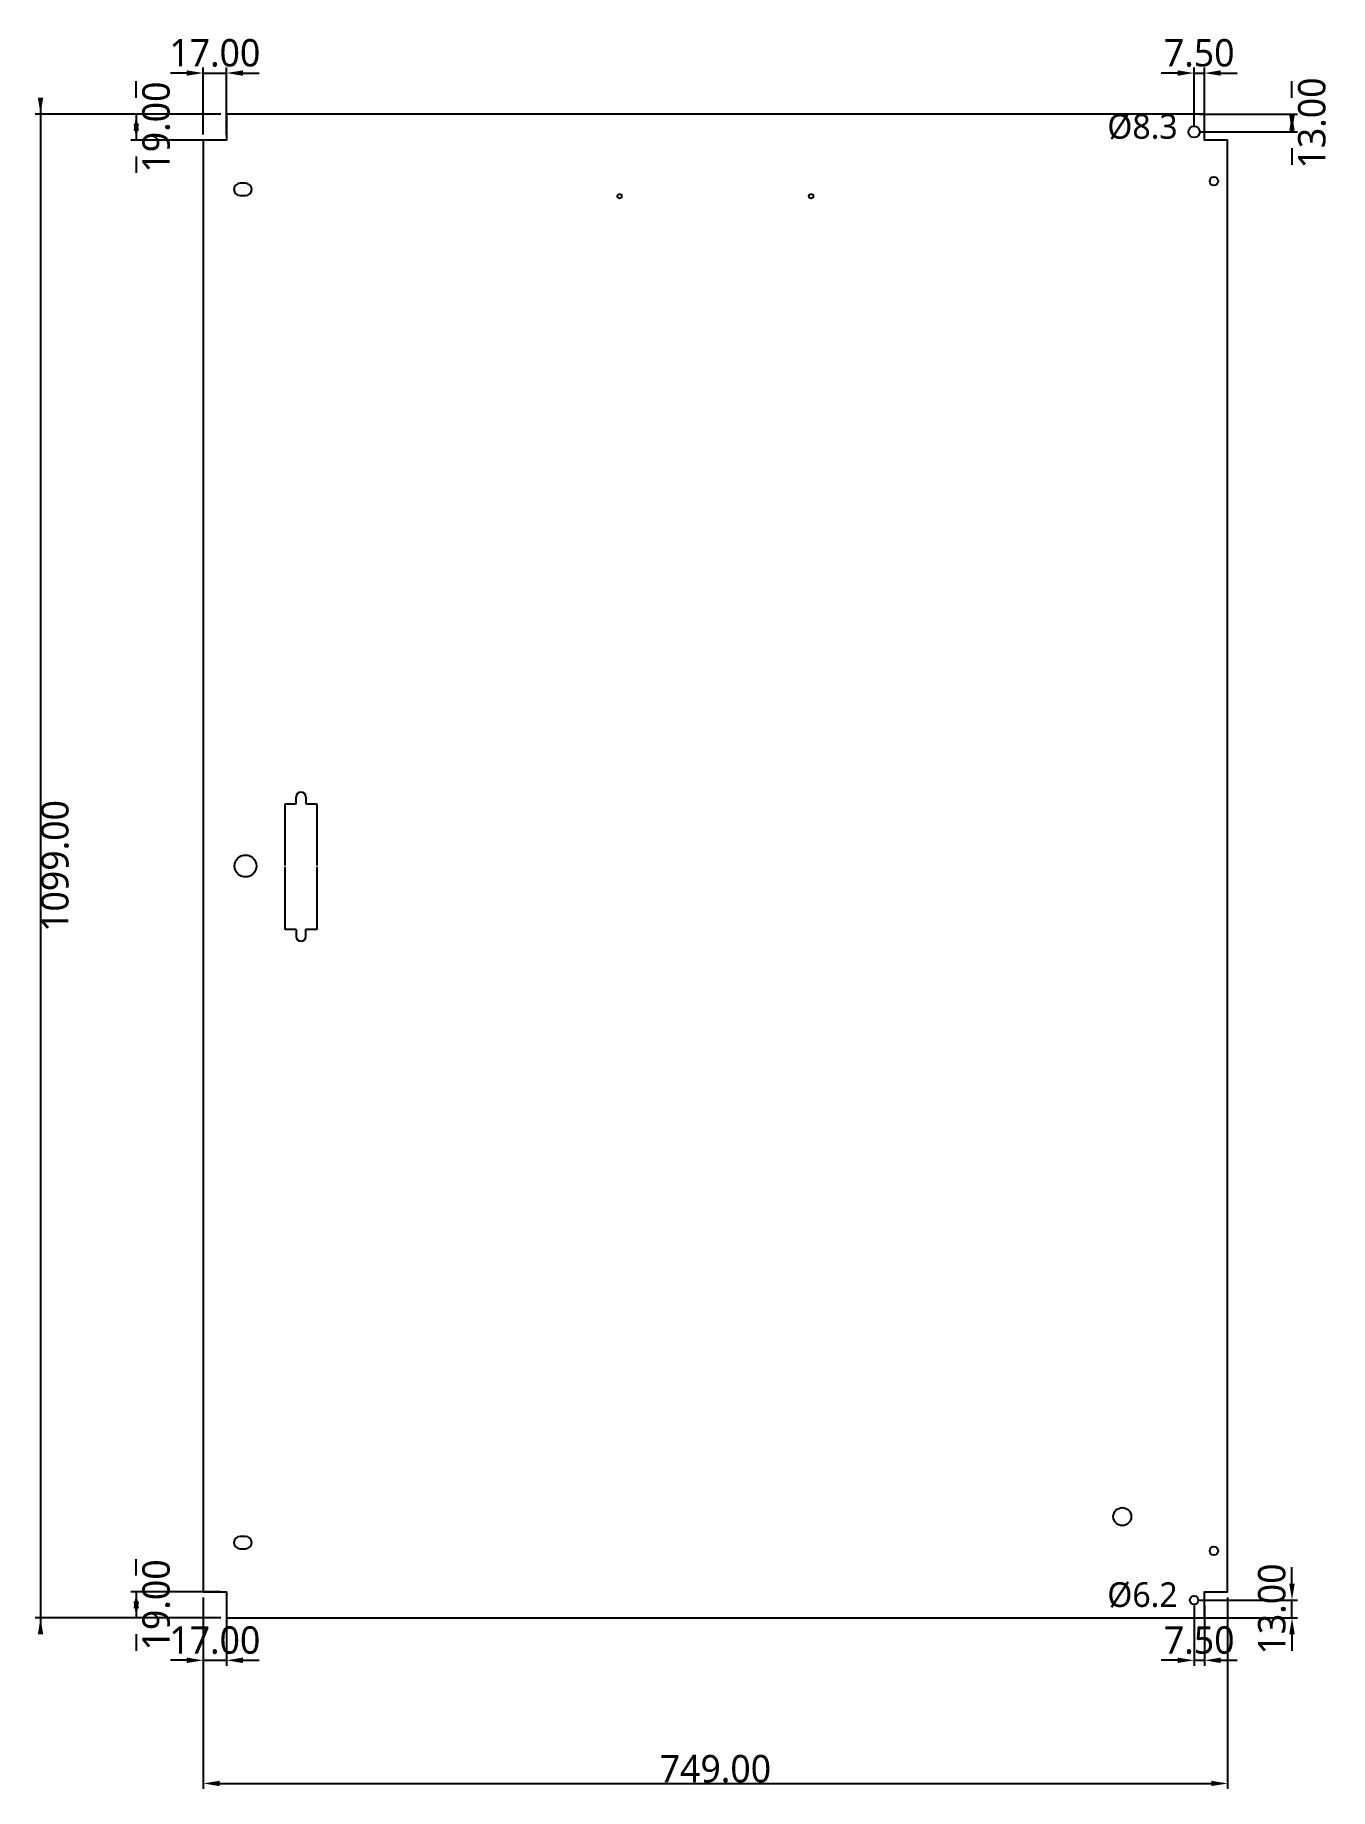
# Model space of a CAD drawing. Header units: metres. Extents: x 2016 to 2963, y -1674 to -392.
import ezdxf

# ---------------------------------------------------------------- set-up
doc = ezdxf.new("R2010")
doc.units = ezdxf.units.M
for name, color, linetype in [('CHECK', 2, 'CONTINUOUS'), ('CUTTING', 3, 'CONTINUOUS'), ('MARKING', 211, 'CONTINUOUS')]:
    doc.layers.add(name, color=color, linetype=linetype)
doc.styles.add('CHINESE', font='msjh.ttc')
doc.styles.get("Standard").update_dxf_attribs({"font": 'msjh.ttc'})
doc.dimstyles.new('CHECK_STYLE', dxfattribs={"dimtxt": 20, "dimasz": 12, "dimexe": 4, "dimexo": 4, "dimtad": 1, "dimrnd": 0.001, "dimzin": 0, "dimdsep": 46, "dimtxsty": 'CHINESE', "dimcen": 2.5, "dimclrd": 2, "dimclre": 2, "dimclrt": 2, "dimazin": 3, "dimtfac": 1, "dimtmove": 0, "dimatfit": 3})

msp = doc.modelspace()

# ---------------------------------------------------------------- linework, layer by layer
at = {"layer": 'CUTTING', "color": 3}
for p, q in [((2169.92, -500.5), (2165.92, -500.5)), ((2165.92, -509.5), (2169.92, -509.5)), ((2198.92, -954), (2206.92, -954)), ((2198.92, -999.25), (2198.92, -954)), ((2206.92, -954), (2206.92, -949)), ((2213.92, -949), (2213.92, -954)), ((2213.92, -954), (2221.92, -954)), ((2221.92, -954), (2221.92, -999.25)), ((2198.92, -1046), (2198.92, -1000)), ((2221.92, -1000), (2221.92, -1046)), ((2206.92, -1046), (2198.92, -1046)), ((2206.92, -1046), (2206.92, -1051)), ((2213.92, -1051), (2213.92, -1046)), ((2221.92, -1046), (2213.92, -1046)), ((2169.92, -1489.5), (2165.92, -1489.5)), ((2165.92, -1498.5), (2169.92, -1498.5))]:
    msp.add_line(p, q, dxfattribs=at)
msp.add_lwpolyline([(2870.92, -450), (2155.92, -450), (2155.92, -469), (2138.92, -469), (2138.92, -1530), (2155.92, -1530), (2155.92, -1549), (2870.92, -1549), (2870.92, -1530), (2887.92, -1530), (2887.92, -469), (2870.92, -469)], close=True, dxfattribs=at)
for centre, radius in [((2863.42, -463), 4.15), ((2877.92, -499), 3.1), ((2443.42, -510), 1.6), ((2583.42, -510), 1.6), ((2169.92, -999.5), 8), ((2877.92, -1500), 3.1), ((2863.42, -1536), 3.1)]:
    msp.add_circle(centre, radius, dxfattribs=at)
for centre, radius, start, end in [((2165.92, -505), 4.5, 90, 270), ((2169.92, -505), 4.5, 270, 90), ((2210.42, -949), 3.5, 0, 180), ((2210.42, -1051), 3.5, 180, 0), ((2165.92, -1494), 4.5, 90, 270), ((2169.92, -1494), 4.5, 270, 90)]:
    msp.add_arc(centre, radius, start, end, dxfattribs=at)
at = {"layer": 'MARKING', "color": 211}
msp.add_circle((2810.92, -1475), 6.55, dxfattribs=at)

# ---------------------------------------------------------------- texts
at = {"layer": 'CHECK', "color": 2}
for s, p in [('%%C8.3', (2800, -468)), ('%%C6.2', (2800, -1541))]:
    msp.add_text(s, height=18, dxfattribs=at).set_placement(p)

# ---------------------------------------------------------------- dimensions: what is measured, and where the dimension line sits
for base, p1, p2 in [((2138.92, -420), (2138.92, -469), (2155.92, -469)), ((2863.42, -420), (2863.42, -463), (2870.92, -463)), ((2138.92, -1580), (2138.92, -1530), (2155.92, -1530)), ((2138.92, -1670), (2138.92, -1530), (2887.92, -1530)), ((2863.42, -1580), (2863.42, -1536), (2870.92, -1536))]:
    msp.add_linear_dim(base=base, p1=p1, p2=p2, dimstyle='CHECK_STYLE', dxfattribs=at).render()
for base, p1, p2 in [((2935, -450), (2863.42, -450), (2863.42, -463)), ((2090, -450), (2155.92, -450), (2155.92, -469)), ((2020, -450), (2155.92, -450), (2155.92, -1549)), ((2090, -1530), (2155.92, -1530), (2155.92, -1549)), ((2935, -1549), (2863.42, -1549), (2863.42, -1536))]:
    msp.add_linear_dim(base=base, p1=p1, p2=p2, angle=90, dimstyle='CHECK_STYLE', dxfattribs=at).render()

doc.saveas('drawing.dxf')
